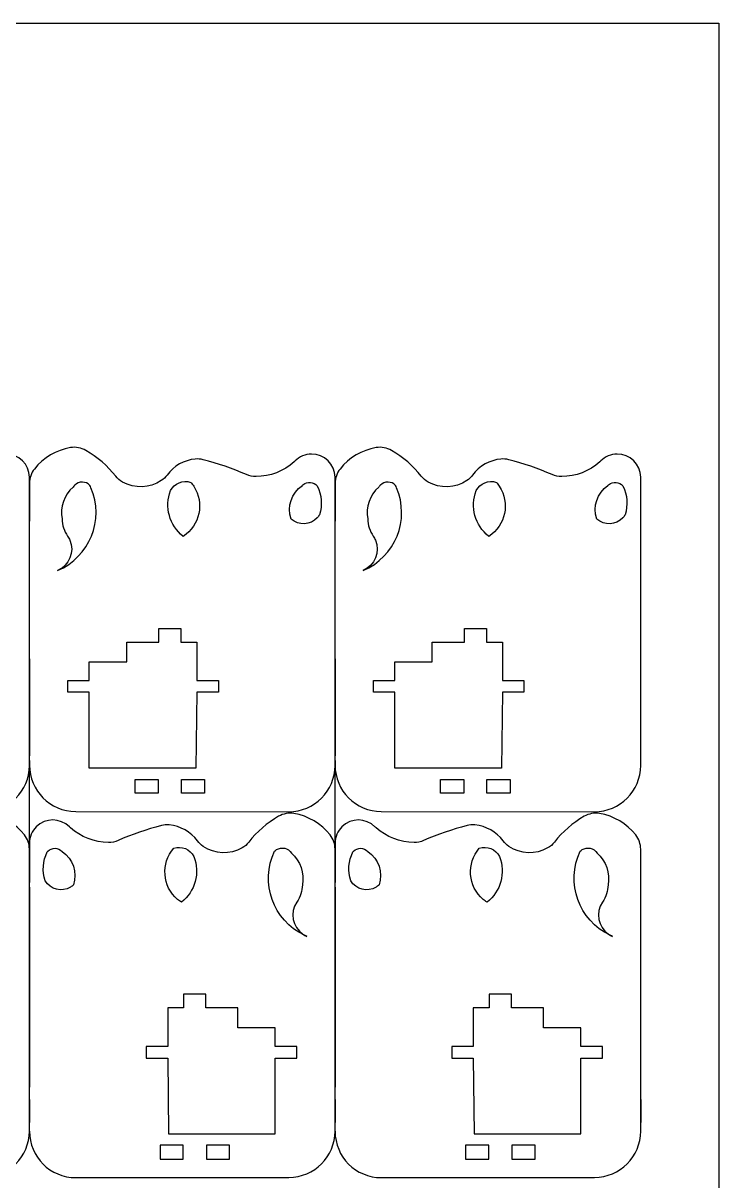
# Model space of a CAD drawing. Header units: inches. Extents: x -1166 to 134, y 1090 to 1990.
# Drawn here: x -15.9 to 134.4, y 1740 to 1989.9 of the extents above; entities that cross this region are included whole.
import ezdxf

# ---------------------------------------------------------------- set-up
doc = ezdxf.new("R2010")
doc.units = ezdxf.units.IN
doc.header["$MEASUREMENT"] = 0
for name, color, linetype in [('Corte exterior', 7, 'Continuous'), ('grabado linea medio', 7, 'Continuous'), ('Material', 7, 'Continuous')]:
    doc.layers.add(name, color=color, linetype=linetype)

# ---------------------------------------------------------------- blocks, each defined once
blk = doc.blocks.new('block 447')
at = {"layer": 'Corte exterior', "color": 1, "lineweight": 25}
blk.add_lwpolyline([(-14.5, 1757.55), (-14.5, 1752.55)], dxfattribs=at)
blk = doc.blocks.new('block 452')
at = {"layer": 'Corte exterior', "color": 1, "lineweight": 25}
blk.add_open_spline([(-80.51, 1750.66), (-80.51, 1745.14), (-76.03, 1740.66), (-70.51, 1740.66), (-70.5, 1740.66), (-70.5, 1740.66), (-70.5, 1740.66), (-70.5, 1740.66), (-24.5, 1740.71), (-24.5, 1740.71), (-18.98, 1740.71), (-14.51, 1745.19), (-14.51, 1750.71), (-14.51, 1750.71), (-14.51, 1811.55), (-14.51, 1811.55), (-14.51, 1812.67), (-14.88, 1813.76), (-15.58, 1814.64), (-17.51, 1817.1), (-20.3, 1818.75), (-23.39, 1819.26), (-24.53, 1819.45), (-25.7, 1819.24), (-26.71, 1818.66), (-29.18, 1817.23), (-31.36, 1815.34), (-33.13, 1813.09), (-33.53, 1812.58), (-34.03, 1812.15), (-34.59, 1811.83), (-37.22, 1810.34), (-40.46, 1810.46), (-42.97, 1812.15), (-43.45, 1812.47), (-43.87, 1812.88), (-44.22, 1813.35), (-45.66, 1815.32), (-47.89, 1816.58), (-50.33, 1816.79), (-50.89, 1816.84), (-51.46, 1816.8), (-52, 1816.66), (-55.21, 1815.84), (-58.34, 1814.76), (-61.37, 1813.43), (-62.02, 1813.14), (-62.73, 1813), (-63.44, 1813), (-66.48, 1813.04), (-69.4, 1814.17), (-71.67, 1816.19), (-71.74, 1816.25), (-71.81, 1816.32), (-71.88, 1816.39), (-73.85, 1818.37), (-77.05, 1818.37), (-79.02, 1816.4), (-79.96, 1815.46), (-80.5, 1814.19), (-80.51, 1812.86), (-80.51, 1812.86), (-80.5, 1830.7), (-80.5, 1830.7), (-80.5, 1830.7), (-80.5, 1829.7), (-80.5, 1829.7), (-80.5, 1824.18), (-76.03, 1819.71), (-70.52, 1819.7), (-70.52, 1819.7), (-24.51, 1819.66), (-24.51, 1819.66), (-18.99, 1819.65), (-14.51, 1824.12), (-14.5, 1829.65), (-14.5, 1829.65), (-14.5, 1829.65), (-14.5, 1829.66), (-14.5, 1829.66), (-14.5, 1891.86), (-14.5, 1891.86), (-14.53, 1894.65), (-16.8, 1896.89), (-19.59, 1896.87), (-20.92, 1896.86), (-22.19, 1896.33), (-23.13, 1895.38), (-23.2, 1895.31), (-23.27, 1895.25), (-23.34, 1895.18), (-25.61, 1893.16), (-28.53, 1892.03), (-31.57, 1892), (-32.28, 1891.99), (-32.99, 1892.13), (-33.64, 1892.42), (-36.67, 1893.75), (-39.8, 1894.83), (-43.01, 1895.65), (-43.56, 1895.79), (-44.12, 1895.84), (-44.68, 1895.79), (-47.12, 1895.57), (-49.35, 1894.32), (-50.8, 1892.34), (-51.14, 1891.87), (-51.56, 1891.46), (-52.05, 1891.14), (-54.55, 1889.46), (-57.79, 1889.34), (-60.42, 1890.83), (-60.98, 1891.15), (-61.48, 1891.57), (-61.88, 1892.09), (-63.65, 1894.33), (-65.83, 1896.22), (-68.31, 1897.65), (-69.31, 1898.23), (-70.48, 1898.45), (-71.63, 1898.26), (-74.72, 1897.74), (-77.5, 1896.09), (-79.44, 1893.63), (-80.13, 1892.75), (-80.5, 1891.66), (-80.5, 1890.54), (-80.5, 1890.54), (-80.5, 1882.36), (-80.5, 1882.36)], degree=3, knots=[0, 0, 0, 0, 1, 1, 1, 2, 2, 2, 3, 3, 3, 4, 4, 4, 5, 5, 5, 6, 6, 6, 7, 7, 7, 8, 8, 8, 9, 9, 9, 10, 10, 10, 11, 11, 11, 12, 12, 12, 13, 13, 13, 14, 14, 14, 15, 15, 15, 16, 16, 16, 17, 17, 17, 18, 18, 18, 19, 19, 19, 20, 20, 20, 21, 21, 21, 22, 22, 22, 23, 23, 23, 24, 24, 24, 25, 25, 25, 26, 26, 26, 27, 27, 27, 28, 28, 28, 29, 29, 29, 30, 30, 30, 31, 31, 31, 32, 32, 32, 33, 33, 33, 34, 34, 34, 35, 35, 35, 36, 36, 36, 37, 37, 37, 38, 38, 38, 39, 39, 39, 40, 40, 40, 41, 41, 41, 42, 42, 42, 43, 43, 43, 43], dxfattribs=at)
blk = doc.blocks.new('block 512')
at = {"layer": 'Corte exterior', "color": 1, "lineweight": 25}
blk.add_lwpolyline([(-14.5, 1853.67), (-14.5, 1881.36)], dxfattribs=at)
blk = doc.blocks.new('block 517')
at = {"layer": 'Corte exterior', "color": 1, "lineweight": 25}
blk.add_lwpolyline([(-14.5, 1812.86), (-14.5, 1804.4)], dxfattribs=at)
blk = doc.blocks.new('block 522')
at = {"layer": 'Corte exterior', "color": 1, "lineweight": 25}
blk.add_lwpolyline([(-14.5, 1803.4), (-14.5, 1760.17)], dxfattribs=at)
blk = doc.blocks.new('block 527')
at = {"layer": 'Corte exterior', "color": 1, "lineweight": 25}
blk.add_lwpolyline([(-14.5, 1852.67), (-14.5, 1831.7)], dxfattribs=at)
blk = doc.blocks.new('block 532')
at = {"layer": 'Corte exterior', "color": 1, "lineweight": 25}
blk.add_lwpolyline([(51.5, 1757.55), (51.5, 1752.55)], dxfattribs=at)
blk = doc.blocks.new('block 537')
at = {"layer": 'Corte exterior', "color": 1, "lineweight": 25}
blk.add_open_spline([(-14.5, 1750.66), (-14.5, 1745.14), (-10.03, 1740.66), (-4.5, 1740.66), (-4.5, 1740.66), (-4.5, 1740.66), (-4.49, 1740.66), (-4.49, 1740.66), (41.51, 1740.71), (41.51, 1740.71), (47.03, 1740.71), (51.5, 1745.19), (51.5, 1750.71), (51.5, 1750.71), (51.5, 1811.55), (51.5, 1811.55), (51.5, 1812.67), (51.12, 1813.76), (50.43, 1814.64), (48.49, 1817.1), (45.71, 1818.75), (42.62, 1819.26), (41.47, 1819.45), (40.3, 1819.24), (39.3, 1818.66), (36.82, 1817.23), (34.64, 1815.34), (32.87, 1813.09), (32.47, 1812.58), (31.97, 1812.15), (31.41, 1811.83), (28.78, 1810.34), (25.54, 1810.46), (23.04, 1812.15), (22.55, 1812.47), (22.13, 1812.88), (21.79, 1813.35), (20.34, 1815.32), (18.11, 1816.58), (15.67, 1816.79), (15.11, 1816.84), (14.55, 1816.8), (14, 1816.66), (10.79, 1815.84), (7.66, 1814.76), (4.63, 1813.43), (3.98, 1813.14), (3.27, 1813), (2.56, 1813), (-0.47, 1813.04), (-3.4, 1814.17), (-5.66, 1816.19), (-5.74, 1816.25), (-5.81, 1816.32), (-5.88, 1816.39), (-7.85, 1818.37), (-11.05, 1818.37), (-13.02, 1816.4), (-13.96, 1815.46), (-14.49, 1814.19), (-14.5, 1812.86), (-14.5, 1812.86), (-14.5, 1830.7), (-14.5, 1830.7), (-14.5, 1830.7), (-14.5, 1829.7), (-14.5, 1829.7), (-14.5, 1824.18), (-10.03, 1819.71), (-4.51, 1819.7), (-4.51, 1819.7), (41.49, 1819.66), (41.49, 1819.66), (47.01, 1819.65), (51.49, 1824.12), (51.5, 1829.65), (51.5, 1829.65), (51.5, 1829.65), (51.5, 1829.66), (51.5, 1829.66), (51.5, 1891.86), (51.5, 1891.86), (51.48, 1894.65), (49.2, 1896.89), (46.41, 1896.87), (45.08, 1896.86), (43.81, 1896.33), (42.87, 1895.38), (42.8, 1895.31), (42.73, 1895.25), (42.66, 1895.18), (40.39, 1893.16), (37.47, 1892.03), (34.43, 1892), (33.72, 1891.99), (33.02, 1892.13), (32.36, 1892.42), (29.33, 1893.75), (26.2, 1894.83), (22.99, 1895.65), (22.45, 1895.79), (21.88, 1895.84), (21.32, 1895.79), (18.88, 1895.57), (16.65, 1894.32), (15.21, 1892.34), (14.86, 1891.87), (14.44, 1891.46), (13.96, 1891.14), (11.45, 1889.46), (8.21, 1889.34), (5.58, 1890.83), (5.02, 1891.15), (4.52, 1891.57), (4.12, 1892.09), (2.35, 1894.33), (0.17, 1896.22), (-2.3, 1897.65), (-3.31, 1898.23), (-4.48, 1898.45), (-5.62, 1898.26), (-8.71, 1897.74), (-11.5, 1896.09), (-13.43, 1893.63), (-14.13, 1892.75), (-14.5, 1891.66), (-14.5, 1890.54), (-14.5, 1890.54), (-14.5, 1882.36), (-14.5, 1882.36)], degree=3, knots=[0, 0, 0, 0, 1, 1, 1, 2, 2, 2, 3, 3, 3, 4, 4, 4, 5, 5, 5, 6, 6, 6, 7, 7, 7, 8, 8, 8, 9, 9, 9, 10, 10, 10, 11, 11, 11, 12, 12, 12, 13, 13, 13, 14, 14, 14, 15, 15, 15, 16, 16, 16, 17, 17, 17, 18, 18, 18, 19, 19, 19, 20, 20, 20, 21, 21, 21, 22, 22, 22, 23, 23, 23, 24, 24, 24, 25, 25, 25, 26, 26, 26, 27, 27, 27, 28, 28, 28, 29, 29, 29, 30, 30, 30, 31, 31, 31, 32, 32, 32, 33, 33, 33, 34, 34, 34, 35, 35, 35, 36, 36, 36, 37, 37, 37, 38, 38, 38, 39, 39, 39, 40, 40, 40, 41, 41, 41, 42, 42, 42, 43, 43, 43, 43], dxfattribs=at)
blk = doc.blocks.new('block 542')
at = {"layer": 'Corte exterior', "color": 1, "lineweight": 25}
blk.add_lwpolyline([(-14.5, 1750.66), (-14.5, 1759.17)], dxfattribs=at)
blk = doc.blocks.new('block 547')
at = {"layer": 'Corte exterior', "color": 1, "lineweight": 25}
blk.add_lwpolyline([(13.7, 1744.64), (18.7, 1744.64), (18.7, 1747.64), (13.7, 1747.64), (13.7, 1744.64)], dxfattribs=at)
blk = doc.blocks.new('block 552')
at = {"layer": 'Corte exterior', "color": 1, "lineweight": 25}
blk.add_lwpolyline([(23.7, 1744.64), (28.7, 1744.64), (28.7, 1747.64), (23.7, 1747.64), (23.7, 1744.64)], dxfattribs=at)
blk = doc.blocks.new('block 557')
at = {"layer": 'Corte exterior', "color": 1, "lineweight": 25}
blk.add_open_spline([(-11.12, 1804.74), (-9.98, 1802.85), (-7.52, 1802.24), (-5.63, 1803.38), (-5.41, 1803.52), (-5.2, 1803.67), (-5.01, 1803.84), (-4.12, 1806.53), (-5.1, 1809.48), (-7.43, 1811.1), (-8.28, 1811.96), (-9.66, 1811.97), (-10.52, 1811.12), (-10.57, 1811.07), (-10.61, 1811.02), (-10.66, 1810.97), (-11.62, 1809.04), (-11.79, 1806.8), (-11.12, 1804.74)], degree=3, knots=[0, 0, 0, 0, 1, 1, 1, 2, 2, 2, 3, 3, 3, 4, 4, 4, 5, 5, 5, 6, 6, 6, 6], dxfattribs=at)
blk = doc.blocks.new('block 562')
at = {"layer": 'Corte exterior', "color": 1, "lineweight": 25}
blk.add_open_spline([(18.3, 1800.1), (21.28, 1802.44), (22.38, 1806.45), (21.01, 1809.98), (20.21, 1811.58), (18.35, 1812.34), (16.65, 1811.77), (13.83, 1808.49), (14.19, 1803.55), (17.47, 1800.72), (17.73, 1800.5), (18.01, 1800.29), (18.3, 1800.1)], degree=3, knots=[0, 0, 0, 0, 1, 1, 1, 2, 2, 2, 3, 3, 3, 4, 4, 4, 4], dxfattribs=at)
blk = doc.blocks.new('block 567')
at = {"layer": 'Corte exterior', "color": 1, "lineweight": 25}
blk.add_open_spline([(45.43, 1792.74), (45.12, 1792.87), (44.83, 1793.03), (44.56, 1793.21), (42.28, 1794.77), (41.69, 1797.88), (43.25, 1800.16), (44, 1801.26), (44.41, 1802.54), (44.46, 1803.86), (44.91, 1806.41), (44, 1809.01), (42.06, 1810.73), (41.39, 1811.81), (39.96, 1812.14), (38.88, 1811.46), (38.72, 1811.37), (38.57, 1811.25), (38.44, 1811.11), (35.22, 1804.31), (38.11, 1796.19), (44.91, 1792.97), (45.08, 1792.89), (45.25, 1792.81), (45.43, 1792.74)], degree=3, knots=[0, 0, 0, 0, 1, 1, 1, 2, 2, 2, 3, 3, 3, 4, 4, 4, 5, 5, 5, 6, 6, 6, 7, 7, 7, 8, 8, 8, 8], dxfattribs=at)
blk = doc.blocks.new('block 572')
at = {"layer": 'Corte exterior', "color": 1, "lineweight": 25}
blk.add_lwpolyline([(13.3, 1826.64), (13.3, 1823.64), (8.3, 1823.64), (8.3, 1826.64), (13.3, 1826.64)], dxfattribs=at)
blk = doc.blocks.new('block 577')
at = {"layer": 'Corte exterior', "color": 1, "lineweight": 25}
blk.add_lwpolyline([(23.3, 1826.64), (23.3, 1823.64), (18.3, 1823.64), (18.3, 1826.64), (23.3, 1826.64)], dxfattribs=at)
blk = doc.blocks.new('block 582')
at = {"layer": 'Corte exterior', "color": 1, "lineweight": 25}
blk.add_open_spline([(-8.43, 1871.73), (-5.89, 1872.81), (-4.7, 1875.75), (-5.78, 1878.29), (-5.91, 1878.59), (-6.07, 1878.88), (-6.26, 1879.16), (-7, 1880.25), (-7.42, 1881.53), (-7.46, 1882.85), (-7.92, 1885.4), (-7.01, 1888), (-5.07, 1889.72), (-4.97, 1889.88), (-4.85, 1890.03), (-4.72, 1890.16), (-3.8, 1891.05), (-2.33, 1891.02), (-1.44, 1890.1), (-1.36, 1889.93), (-1.29, 1889.76), (-1.21, 1889.59), (1.72, 1882.66), (-1.51, 1874.67), (-8.43, 1871.73)], degree=3, knots=[0, 0, 0, 0, 1, 1, 1, 2, 2, 2, 3, 3, 3, 4, 4, 4, 5, 5, 5, 6, 6, 6, 7, 7, 7, 8, 8, 8, 8], dxfattribs=at)
blk = doc.blocks.new('block 587')
at = {"layer": 'Corte exterior', "color": 1, "lineweight": 25}
blk.add_open_spline([(20.35, 1890.76), (18.65, 1891.34), (16.79, 1890.57), (15.98, 1888.97), (14.62, 1885.44), (15.72, 1881.43), (18.69, 1879.09), (22.31, 1881.45), (23.33, 1886.31), (20.97, 1889.93), (20.78, 1890.22), (20.57, 1890.5), (20.35, 1890.76)], degree=3, knots=[0, 0, 0, 0, 1, 1, 1, 2, 2, 2, 3, 3, 3, 4, 4, 4, 4], dxfattribs=at)
blk = doc.blocks.new('block 592')
at = {"layer": 'Corte exterior', "color": 1, "lineweight": 25}
blk.add_open_spline([(47.65, 1889.97), (46.87, 1890.89), (45.49, 1891), (44.57, 1890.23), (44.52, 1890.18), (44.47, 1890.14), (44.43, 1890.09), (42.1, 1888.48), (41.11, 1885.52), (42.01, 1882.84), (43.65, 1881.35), (46.17, 1881.48), (47.66, 1883.12), (47.83, 1883.31), (47.98, 1883.51), (48.12, 1883.73), (48.78, 1885.79), (48.62, 1888.03), (47.65, 1889.97)], degree=3, knots=[0, 0, 0, 0, 1, 1, 1, 2, 2, 2, 3, 3, 3, 4, 4, 4, 5, 5, 5, 6, 6, 6, 6], dxfattribs=at)
blk = doc.blocks.new('block 597')
at = {"layer": 'Corte exterior', "color": 1, "lineweight": 25}
blk.add_lwpolyline([(51.5, 1853.67), (51.5, 1881.36)], dxfattribs=at)
blk = doc.blocks.new('block 602')
at = {"layer": 'Corte exterior', "color": 1, "lineweight": 25}
blk.add_lwpolyline([(51.5, 1812.86), (51.5, 1804.4)], dxfattribs=at)
blk = doc.blocks.new('block 607')
at = {"layer": 'Corte exterior', "color": 1, "lineweight": 25}
blk.add_lwpolyline([(51.5, 1803.4), (51.5, 1760.17)], dxfattribs=at)
blk = doc.blocks.new('block 612')
at = {"layer": 'Corte exterior', "color": 1, "lineweight": 25}
blk.add_lwpolyline([(51.5, 1852.67), (51.5, 1831.7)], dxfattribs=at)
blk = doc.blocks.new('block 617')
at = {"layer": 'Corte exterior', "color": 1, "lineweight": 25}
blk.add_lwpolyline([(117.5, 1757.55), (117.5, 1752.55)], dxfattribs=at)
blk = doc.blocks.new('block 622')
at = {"layer": 'Corte exterior', "color": 1, "lineweight": 25}
blk.add_open_spline([(51.5, 1750.66), (51.5, 1745.14), (55.98, 1740.66), (61.5, 1740.66), (61.5, 1740.66), (61.51, 1740.66), (61.51, 1740.66), (61.51, 1740.66), (107.51, 1740.71), (107.51, 1740.71), (113.03, 1740.71), (117.5, 1745.19), (117.5, 1750.71), (117.5, 1750.71), (117.5, 1811.55), (117.5, 1811.55), (117.5, 1812.67), (117.12, 1813.76), (116.43, 1814.64), (114.5, 1817.1), (111.71, 1818.75), (108.62, 1819.26), (107.48, 1819.45), (106.3, 1819.24), (105.3, 1818.66), (102.82, 1817.23), (100.64, 1815.34), (98.88, 1813.09), (98.47, 1812.58), (97.98, 1812.15), (97.41, 1811.83), (94.79, 1810.34), (91.55, 1810.46), (89.04, 1812.15), (88.56, 1812.47), (88.13, 1812.88), (87.79, 1813.35), (86.34, 1815.32), (84.12, 1816.58), (81.68, 1816.79), (81.12, 1816.84), (80.55, 1816.8), (80.01, 1816.66), (76.8, 1815.84), (73.66, 1814.76), (70.63, 1813.43), (69.98, 1813.14), (69.28, 1813), (68.57, 1813), (65.53, 1813.04), (62.61, 1814.17), (60.34, 1816.19), (60.26, 1816.25), (60.19, 1816.32), (60.12, 1816.39), (58.16, 1818.37), (54.96, 1818.37), (52.98, 1816.4), (52.04, 1815.46), (51.51, 1814.19), (51.5, 1812.86), (51.5, 1812.86), (51.5, 1830.7), (51.5, 1830.7), (51.5, 1830.7), (51.5, 1829.7), (51.5, 1829.7), (51.5, 1824.18), (55.97, 1819.71), (61.49, 1819.7), (61.49, 1819.7), (107.49, 1819.66), (107.49, 1819.66), (113.01, 1819.65), (117.5, 1824.12), (117.5, 1829.65), (117.5, 1829.65), (117.5, 1829.65), (117.5, 1829.66), (117.5, 1829.66), (117.5, 1891.86), (117.5, 1891.86), (117.48, 1894.65), (115.2, 1896.89), (112.42, 1896.87), (111.09, 1896.86), (109.81, 1896.33), (108.88, 1895.38), (108.81, 1895.31), (108.74, 1895.25), (108.66, 1895.18), (106.39, 1893.16), (103.47, 1892.03), (100.44, 1892), (99.72, 1891.99), (99.02, 1892.13), (98.37, 1892.42), (95.34, 1893.75), (92.2, 1894.83), (88.99, 1895.65), (88.45, 1895.79), (87.88, 1895.84), (87.32, 1895.79), (84.88, 1895.57), (82.66, 1894.32), (81.21, 1892.34), (80.87, 1891.87), (80.44, 1891.46), (79.96, 1891.14), (77.45, 1889.46), (74.21, 1889.34), (71.59, 1890.83), (71.02, 1891.15), (70.53, 1891.57), (70.12, 1892.09), (68.36, 1894.33), (66.18, 1896.22), (63.7, 1897.65), (62.7, 1898.23), (61.52, 1898.45), (60.38, 1898.26), (57.29, 1897.74), (54.5, 1896.09), (52.57, 1893.63), (51.88, 1892.75), (51.5, 1891.66), (51.5, 1890.54), (51.5, 1890.54), (51.5, 1882.36), (51.5, 1882.36)], degree=3, knots=[0, 0, 0, 0, 1, 1, 1, 2, 2, 2, 3, 3, 3, 4, 4, 4, 5, 5, 5, 6, 6, 6, 7, 7, 7, 8, 8, 8, 9, 9, 9, 10, 10, 10, 11, 11, 11, 12, 12, 12, 13, 13, 13, 14, 14, 14, 15, 15, 15, 16, 16, 16, 17, 17, 17, 18, 18, 18, 19, 19, 19, 20, 20, 20, 21, 21, 21, 22, 22, 22, 23, 23, 23, 24, 24, 24, 25, 25, 25, 26, 26, 26, 27, 27, 27, 28, 28, 28, 29, 29, 29, 30, 30, 30, 31, 31, 31, 32, 32, 32, 33, 33, 33, 34, 34, 34, 35, 35, 35, 36, 36, 36, 37, 37, 37, 38, 38, 38, 39, 39, 39, 40, 40, 40, 41, 41, 41, 42, 42, 42, 43, 43, 43, 43], dxfattribs=at)
blk = doc.blocks.new('block 627')
at = {"layer": 'Corte exterior', "color": 1, "lineweight": 25}
blk.add_lwpolyline([(51.5, 1750.66), (51.5, 1759.17)], dxfattribs=at)
blk = doc.blocks.new('block 632')
at = {"layer": 'Corte exterior', "color": 1, "lineweight": 25}
blk.add_lwpolyline([(79.7, 1744.64), (84.7, 1744.64), (84.7, 1747.64), (79.7, 1747.64), (79.7, 1744.64)], dxfattribs=at)
blk = doc.blocks.new('block 637')
at = {"layer": 'Corte exterior', "color": 1, "lineweight": 25}
blk.add_lwpolyline([(89.7, 1744.64), (94.7, 1744.64), (94.7, 1747.64), (89.7, 1747.64), (89.7, 1744.64)], dxfattribs=at)
blk = doc.blocks.new('block 642')
at = {"layer": 'Corte exterior', "color": 1, "lineweight": 25}
blk.add_open_spline([(54.88, 1804.74), (56.02, 1802.85), (58.48, 1802.24), (60.37, 1803.38), (60.59, 1803.52), (60.8, 1803.67), (60.99, 1803.84), (61.88, 1806.53), (60.9, 1809.48), (58.57, 1811.1), (57.72, 1811.96), (56.34, 1811.97), (55.48, 1811.12), (55.44, 1811.07), (55.39, 1811.02), (55.35, 1810.97), (54.38, 1809.04), (54.21, 1806.8), (54.88, 1804.74)], degree=3, knots=[0, 0, 0, 0, 1, 1, 1, 2, 2, 2, 3, 3, 3, 4, 4, 4, 5, 5, 5, 6, 6, 6, 6], dxfattribs=at)
blk = doc.blocks.new('block 647')
at = {"layer": 'Corte exterior', "color": 1, "lineweight": 25}
blk.add_open_spline([(84.31, 1800.1), (87.28, 1802.44), (88.38, 1806.45), (87.01, 1809.98), (86.21, 1811.58), (84.35, 1812.34), (82.65, 1811.77), (79.83, 1808.49), (80.2, 1803.55), (83.47, 1800.72), (83.74, 1800.5), (84.01, 1800.29), (84.31, 1800.1)], degree=3, knots=[0, 0, 0, 0, 1, 1, 1, 2, 2, 2, 3, 3, 3, 4, 4, 4, 4], dxfattribs=at)
blk = doc.blocks.new('block 652')
at = {"layer": 'Corte exterior', "color": 1, "lineweight": 25}
blk.add_open_spline([(111.43, 1792.74), (111.13, 1792.87), (110.83, 1793.03), (110.56, 1793.21), (108.28, 1794.77), (107.7, 1797.88), (109.25, 1800.16), (110, 1801.26), (110.42, 1802.54), (110.46, 1803.86), (110.91, 1806.41), (110.01, 1809.01), (108.07, 1810.73), (107.39, 1811.81), (105.96, 1812.14), (104.88, 1811.46), (104.72, 1811.37), (104.57, 1811.25), (104.44, 1811.11), (101.22, 1804.31), (104.12, 1796.19), (110.91, 1792.97), (111.08, 1792.89), (111.26, 1792.81), (111.43, 1792.74)], degree=3, knots=[0, 0, 0, 0, 1, 1, 1, 2, 2, 2, 3, 3, 3, 4, 4, 4, 5, 5, 5, 6, 6, 6, 7, 7, 7, 8, 8, 8, 8], dxfattribs=at)
blk = doc.blocks.new('block 657')
at = {"layer": 'Corte exterior', "color": 1, "lineweight": 25}
blk.add_lwpolyline([(79.3, 1826.64), (79.3, 1823.64), (74.3, 1823.64), (74.3, 1826.64), (79.3, 1826.64)], dxfattribs=at)
blk = doc.blocks.new('block 662')
at = {"layer": 'Corte exterior', "color": 1, "lineweight": 25}
blk.add_lwpolyline([(89.3, 1826.64), (89.3, 1823.64), (84.3, 1823.64), (84.3, 1826.64), (89.3, 1826.64)], dxfattribs=at)
blk = doc.blocks.new('block 667')
at = {"layer": 'Corte exterior', "color": 1, "lineweight": 25}
blk.add_open_spline([(57.57, 1871.73), (60.11, 1872.81), (61.3, 1875.75), (60.22, 1878.29), (60.09, 1878.59), (59.93, 1878.88), (59.75, 1879.16), (59, 1880.25), (58.58, 1881.53), (58.54, 1882.85), (58.09, 1885.4), (58.99, 1888), (60.93, 1889.72), (61.03, 1889.88), (61.15, 1890.03), (61.29, 1890.16), (62.2, 1891.05), (63.67, 1891.02), (64.56, 1890.1), (64.64, 1889.93), (64.72, 1889.76), (64.79, 1889.59), (67.73, 1882.66), (64.49, 1874.67), (57.57, 1871.73)], degree=3, knots=[0, 0, 0, 0, 1, 1, 1, 2, 2, 2, 3, 3, 3, 4, 4, 4, 5, 5, 5, 6, 6, 6, 7, 7, 7, 8, 8, 8, 8], dxfattribs=at)
blk = doc.blocks.new('block 672')
at = {"layer": 'Corte exterior', "color": 1, "lineweight": 25}
blk.add_open_spline([(86.35, 1890.76), (84.65, 1891.34), (82.79, 1890.57), (81.99, 1888.97), (80.62, 1885.44), (81.72, 1881.43), (84.69, 1879.09), (88.32, 1881.45), (89.34, 1886.31), (86.97, 1889.93), (86.78, 1890.22), (86.58, 1890.5), (86.35, 1890.76)], degree=3, knots=[0, 0, 0, 0, 1, 1, 1, 2, 2, 2, 3, 3, 3, 4, 4, 4, 4], dxfattribs=at)
blk = doc.blocks.new('block 677')
at = {"layer": 'Corte exterior', "color": 1, "lineweight": 25}
blk.add_open_spline([(113.65, 1889.97), (112.88, 1890.89), (111.5, 1891), (110.58, 1890.23), (110.53, 1890.18), (110.48, 1890.14), (110.43, 1890.09), (108.1, 1888.48), (107.12, 1885.52), (108.01, 1882.84), (109.65, 1881.35), (112.18, 1881.48), (113.66, 1883.12), (113.83, 1883.31), (113.99, 1883.51), (114.12, 1883.73), (114.79, 1885.79), (114.62, 1888.03), (113.65, 1889.97)], degree=3, knots=[0, 0, 0, 0, 1, 1, 1, 2, 2, 2, 3, 3, 3, 4, 4, 4, 5, 5, 5, 6, 6, 6, 6], dxfattribs=at)
blk = doc.blocks.new('block 742')
at = {"layer": 'grabado linea medio', "color": 2, "lineweight": 25}
blk.add_lwpolyline([(23.57, 1780.24), (18.77, 1780.24), (18.77, 1777.29), (15.35, 1777.29), (15.35, 1768.95), (10.71, 1768.95), (10.71, 1766.43), (15.35, 1766.43), (15.55, 1750.09), (38.58, 1750.09), (38.58, 1766.43), (43.22, 1766.43), (43.22, 1768.95), (38.58, 1768.95), (38.58, 1773.01), (30.5, 1773.01), (30.5, 1777.29), (23.57, 1777.29), (23.57, 1780.24)], dxfattribs=at)
blk = doc.blocks.new('block 747')
at = {"layer": 'grabado linea medio', "color": 2, "lineweight": 25}
blk.add_lwpolyline([(21.65, 1856.29), (21.65, 1847.95), (26.29, 1847.95), (26.29, 1845.43), (21.64, 1845.43), (21.44, 1829.09), (-1.58, 1829.09), (-1.58, 1845.43), (-6.22, 1845.43), (-6.22, 1847.95), (-1.58, 1847.95), (-1.58, 1852.01), (6.5, 1852.01), (6.5, 1856.29), (13.42, 1856.29), (13.42, 1859.24), (18.22, 1859.24), (18.22, 1856.29), (21.65, 1856.29)], dxfattribs=at)
blk = doc.blocks.new('block 752')
at = {"layer": 'grabado linea medio', "color": 2, "lineweight": 25}
blk.add_lwpolyline([(89.58, 1780.24), (84.78, 1780.24), (84.78, 1777.29), (81.35, 1777.29), (81.35, 1768.95), (76.71, 1768.95), (76.71, 1766.43), (81.35, 1766.43), (81.55, 1750.09), (104.58, 1750.09), (104.58, 1766.43), (109.22, 1766.43), (109.22, 1768.95), (104.58, 1768.95), (104.58, 1773.01), (96.5, 1773.01), (96.5, 1777.29), (89.58, 1777.29), (89.58, 1780.24)], dxfattribs=at)
blk = doc.blocks.new('block 757')
at = {"layer": 'grabado linea medio', "color": 2, "lineweight": 25}
blk.add_lwpolyline([(87.65, 1856.29), (87.65, 1847.95), (92.29, 1847.95), (92.29, 1845.43), (87.65, 1845.43), (87.45, 1829.09), (64.42, 1829.09), (64.42, 1845.43), (59.78, 1845.43), (59.78, 1847.95), (64.42, 1847.95), (64.42, 1852.01), (72.5, 1852.01), (72.5, 1856.29), (79.42, 1856.29), (79.42, 1859.24), (84.22, 1859.24), (84.22, 1856.29), (87.65, 1856.29)], dxfattribs=at)

msp = doc.modelspace()

# ---------------------------------------------------------------- linework, layer by layer
at = {"layer": 'Material', "color": 7, "lineweight": 25}
msp.add_lwpolyline([(134.38, 1089.89), (-1165.62, 1089.89), (-1165.62, 1989.89), (134.38, 1989.89), (134.38, 1089.89)], dxfattribs=at)

# ---------------------------------------------------------------- block references
at = {"layer": 'Corte exterior'}
for name in ['block 452', 'block 537', 'block 622', 'block 582', 'block 587', 'block 592', 'block 667', 'block 672', 'block 677', 'block 512', 'block 597', 'block 527', 'block 612', 'block 572', 'block 577', 'block 657', 'block 662', 'block 517', 'block 562', 'block 567', 'block 602', 'block 647', 'block 652', 'block 557', 'block 642', 'block 522', 'block 607', 'block 542', 'block 447', 'block 627', 'block 532', 'block 617', 'block 547', 'block 552', 'block 632', 'block 637']:
    msp.add_blockref(name, (0, 0), dxfattribs=at)
at = {"layer": 'grabado linea medio'}
for name in ['block 747', 'block 757', 'block 742', 'block 752']:
    msp.add_blockref(name, (0, 0), dxfattribs=at)

doc.saveas('drawing.dxf')
